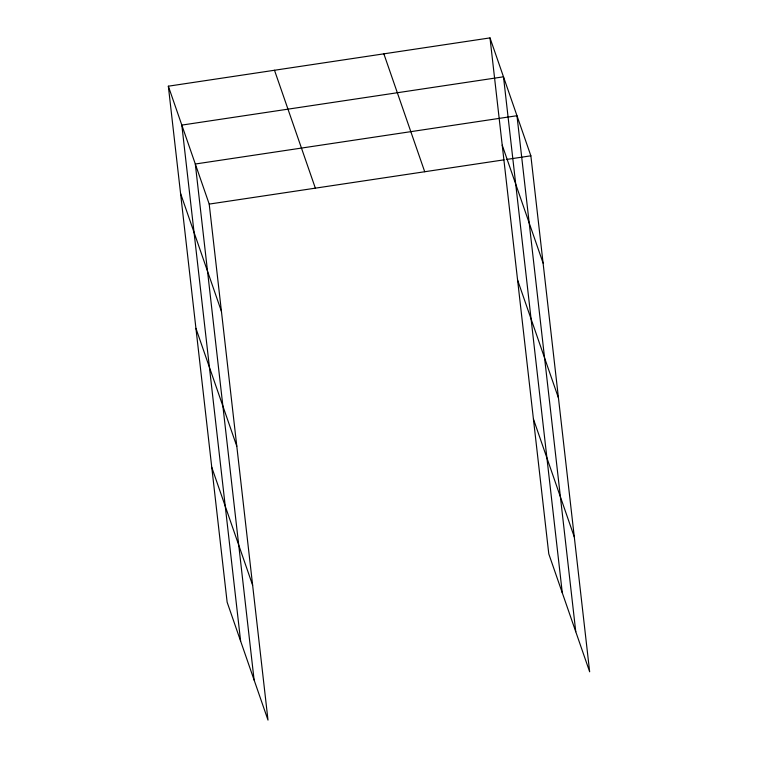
<?xml version="1.0" encoding="UTF-8"?>
<svg xmlns="http://www.w3.org/2000/svg" width="758" height="758" viewBox="0 0 758 758"><rect width="100%" height="100%" fill="white"/><g stroke="black" fill="none" stroke-linecap="round" stroke-linejoin="round"><path stroke-width="1.14" d="M168.342 86.194L209.208 204.091L268 720.1L227.135 602.193L168.342 86.194L490 37.9L530.865 155.807L589.658 671.806L548.792 553.909L490 37.9M209.208 204.091L504.042 159.834M506.372 159.483L530.865 155.807M502.222 145.176L543.088 263.083M517.591 280.053L558.457 397.959M533.424 419.022L574.289 536.929M383.851 53.837L424.717 171.744M274.491 70.257L315.356 188.155M180.565 193.47L221.431 311.367M195.934 328.347L236.799 446.254M211.766 467.316L252.632 585.223M575.767 631.717L516.975 115.718L195.308 164.012L254.101 680.011M562.284 592.813L503.492 76.804L181.825 125.098L240.618 641.107"/></g></svg>
